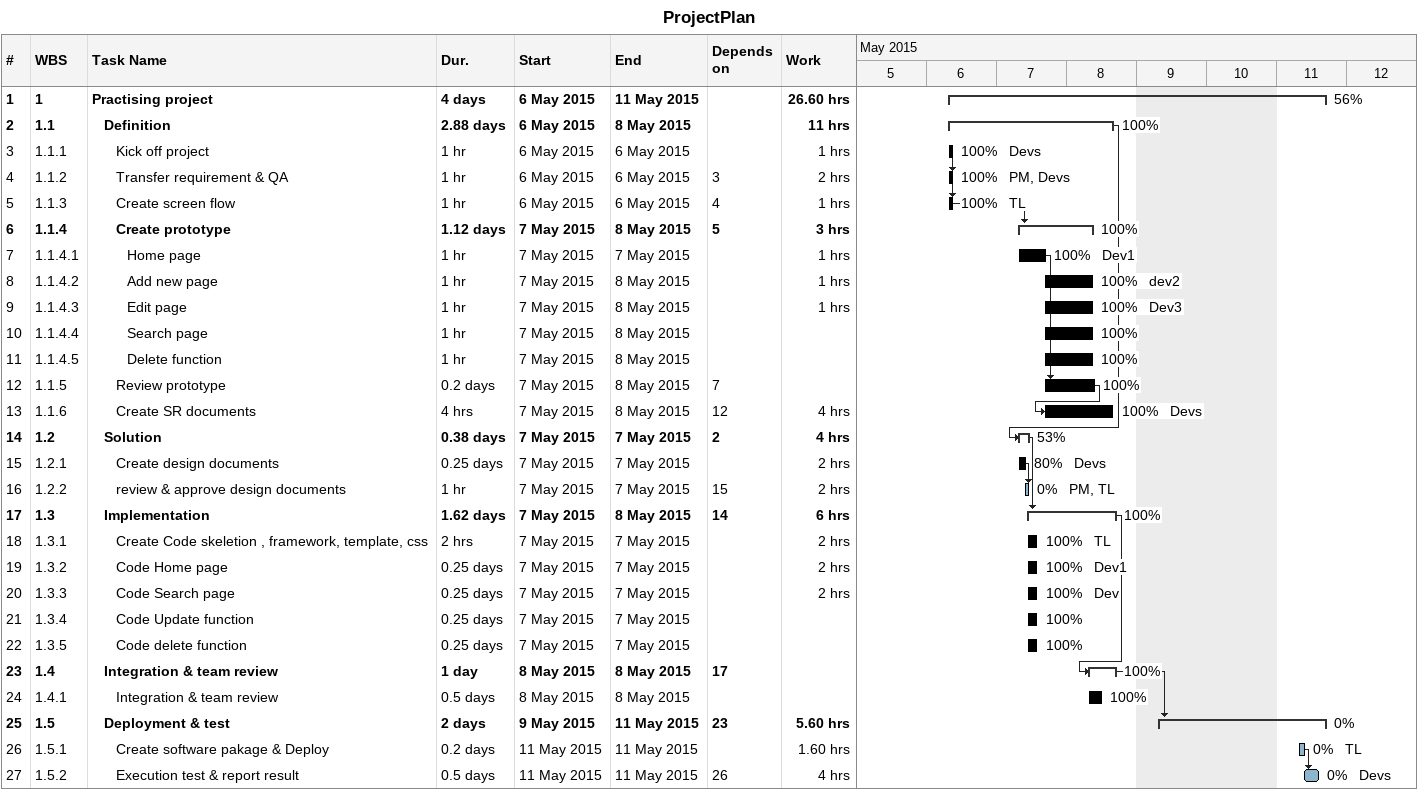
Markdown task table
ProjectPlan

| ID | WBS | Task | Duration | Start | Finish | Predecessors | Resources | % complete | Work (h) |
|---|---|---|---|---|---|---|---|---|---|
| 1 | 1 | **Practising project** | 4d | 2015-05-06 | 2015-05-11 |  |  | 56 | 26.60 |
| 2 | 1.1 | **Definition** | 2.88d | 2015-05-06 | 2015-05-08 |  |  | 100 | 11 |
| 3 | 1.1.1 | Kick off project | 1h | 2015-05-06 | 2015-05-06 |  | Devs | 100 | 1 |
| 4 | 1.1.2 | Transfer requirement & QA | 1h | 2015-05-06 | 2015-05-06 | 3 | PM, Devs | 100 | 2 |
| 5 | 1.1.3 | Create screen flow | 1h | 2015-05-06 | 2015-05-06 | 4 | TL | 100 | 1 |
| 6 | 1.1.4 | **Create prototype** | 1.12d | 2015-05-07 | 2015-05-08 | 5 |  | 100 | 3 |
| 7 | 1.1.4.1 | Home page | 1h | 2015-05-07 | 2015-05-07 |  | Dev1 | 100 | 1 |
| 8 | 1.1.4.2 | Add new page | 1h | 2015-05-07 | 2015-05-08 |  | dev2 | 100 | 1 |
| 9 | 1.1.4.3 | Edit page | 1h | 2015-05-07 | 2015-05-08 |  | Dev3 | 100 | 1 |
| 10 | 1.1.4.4 | Search page | 1h | 2015-05-07 | 2015-05-08 |  |  | 100 |  |
| 11 | 1.1.4.5 | Delete function | 1h | 2015-05-07 | 2015-05-08 |  |  | 100 |  |
| 12 | 1.1.5 | Review prototype | 0.2d | 2015-05-07 | 2015-05-08 | 7 |  | 100 |  |
| 13 | 1.1.6 | Create SR documents | 4h | 2015-05-07 | 2015-05-08 | 12 | Devs | 100 | 4 |
| 14 | 1.2 | **Solution** | 0.38d | 2015-05-07 | 2015-05-07 | 2 |  | 53 | 4 |
| 15 | 1.2.1 | Create design documents | 0.25d | 2015-05-07 | 2015-05-07 |  | Devs | 80 | 2 |
| 16 | 1.2.2 | review & approve design documents | 1h | 2015-05-07 | 2015-05-07 | 15 | PM, TL | 0 | 2 |
| 17 | 1.3 | **Implementation** | 1.62d | 2015-05-07 | 2015-05-08 | 14 |  | 100 | 6 |
| 18 | 1.3.1 | Create Code skeletion , framework, template, css | 2h | 2015-05-07 | 2015-05-07 |  | TL | 100 | 2 |
| 19 | 1.3.2 | Code Home page | 0.25d | 2015-05-07 | 2015-05-07 |  | Dev1 | 100 | 2 |
| 20 | 1.3.3 | Code Search page | 0.25d | 2015-05-07 | 2015-05-07 |  | Dev | 100 | 2 |
| 21 | 1.3.4 | Code Update function | 0.25d | 2015-05-07 | 2015-05-07 |  |  | 100 |  |
| 22 | 1.3.5 | Code delete function | 0.25d | 2015-05-07 | 2015-05-07 |  |  | 100 |  |
| 23 | 1.4 | **Integration & team review** | 1d | 2015-05-08 | 2015-05-08 | 17 |  | 100 |  |
| 24 | 1.4.1 | Integration & team review | 0.5d | 2015-05-08 | 2015-05-08 |  |  | 100 |  |
| 25 | 1.5 | **Deployment & test** | 2d | 2015-05-09 | 2015-05-11 | 23 |  | 0 | 5.60 |
| 26 | 1.5.1 | Create software pakage & Deploy | 0.2d | 2015-05-11 | 2015-05-11 |  | TL | 0 | 1.60 |
| 27 | 1.5.2 | Execution test & report result | 0.5d | 2015-05-11 | 2015-05-11 | 26 | Devs | 0 | 4 |
